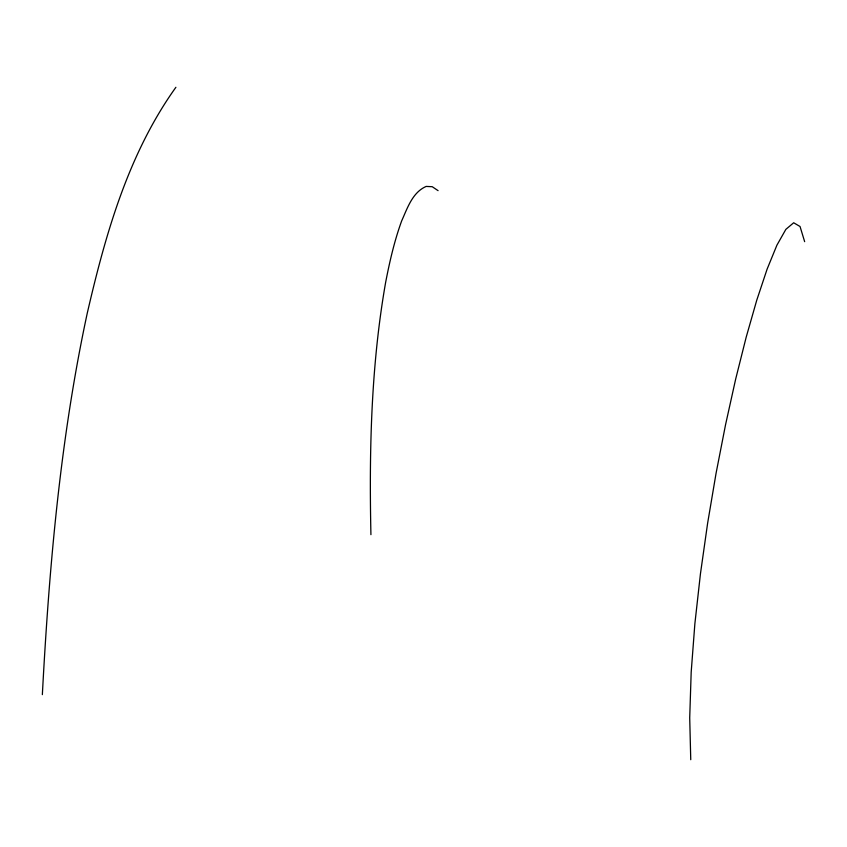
<?xml version="1.0" encoding="UTF-8"?>
<svg xmlns="http://www.w3.org/2000/svg" width="847" height="847" viewBox="0 0 847 847"><rect width="100%" height="100%" fill="white"/><g stroke="black" fill="none" stroke-linecap="round" stroke-linejoin="round"><path stroke-width="1.27" d="M42.35 694.646C49.147 566.834 60.275 438.746 87.209 313.422C105.441 234.513 128.13 153.974 175.89 87.294M438.079 190.649L432.224 186.7L426.157 186.425C412.404 192.407 407.386 208.214 401.679 220.866C394.427 240.802 389.673 261.511 385.65 282.316C371.007 365.533 369.133 450.392 370.922 534.669M804.65 241.66L800.044 226.509L793.681 222.772L785.868 229.357L776.911 245.175L767.107 269.145L756.763 300.177L746.186 337.18L735.672 379.075L725.54 424.771L716.086 473.177L707.626 523.202L700.448 573.779L694.868 623.794L691.184 672.179L689.712 717.843L690.75 759.706"/></g></svg>
